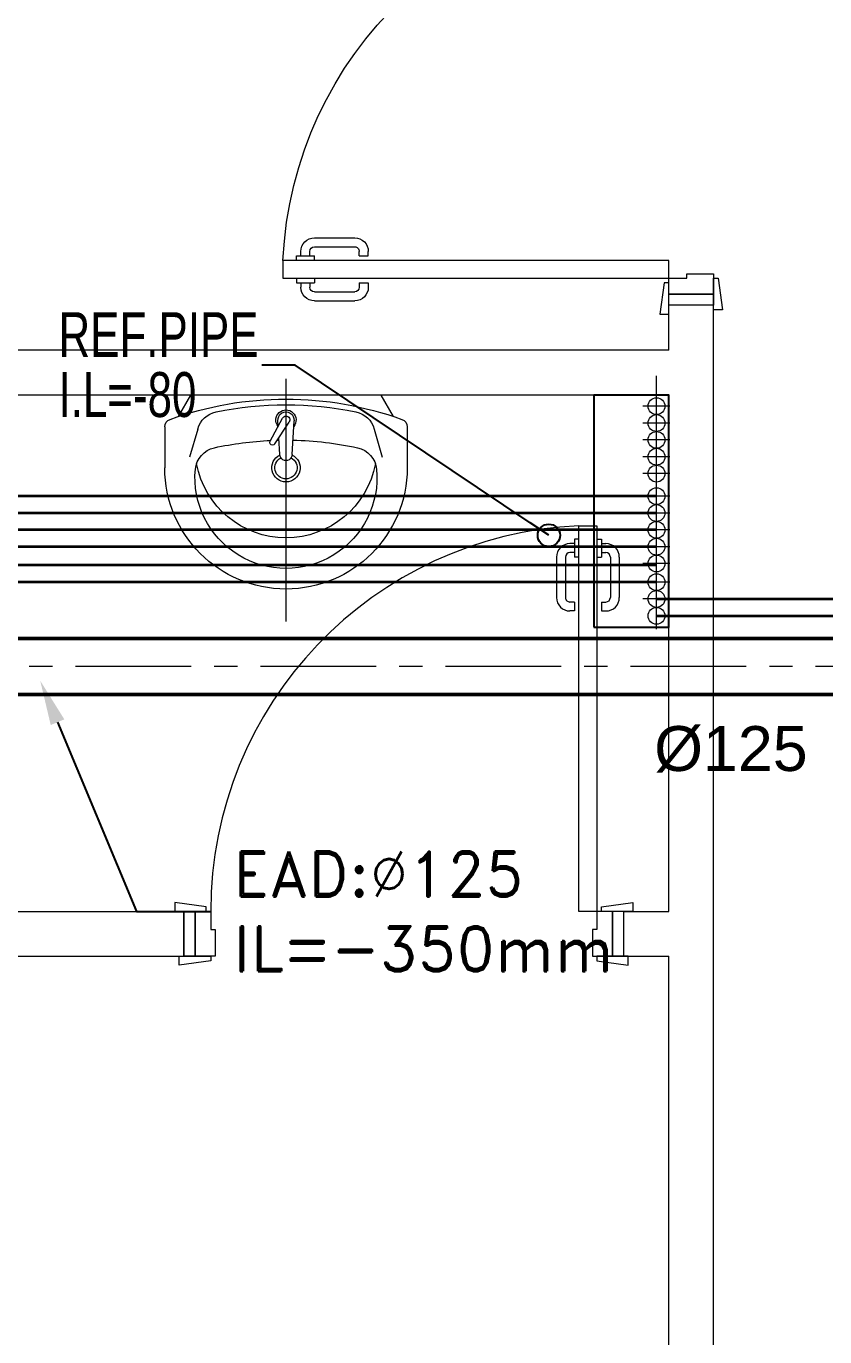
# Model space of a CAD drawing. Header units: millimetres. Extents: x -160614 to 59925, y -157025 to 0.
# Drawn here: x -60253 to -58475, y -100120 to -97201 of the extents above; entities that cross this region are included whole.
import ezdxf
from ezdxf import colors
from ezdxf.entities.mleader import LeaderData, LeaderLine
from ezdxf.math import Vec2, Vec3

# ---------------------------------------------------------------- set-up
doc = ezdxf.new("R2010")
doc.units = ezdxf.units.MM
doc.header["$LTSCALE"] = 8
doc.linetypes.add('AXES', pattern=[50.800000000000004, 31.75, -6.35, 6.35, -6.35])
doc.layers.get('0').update_dxf_attribs({"color": 9, "lineweight": 5})
for name, color, linetype, lineweight in [('72_EGR_EQP_TAG', 9, 'Continuous', 5), ('SANIT', 9, 'Continuous', 5), ('Walls', 9, 'Continuous', 5), ('Wooden Joinery', 9, 'Continuous', 5)]:
    doc.layers.add(name, color=color, linetype=linetype, lineweight=lineweight)
for name, color, linetype in [('A-EXH', 1, 'Continuous'), ('A-EXH-texts', 1, 'Continuous'), ('A-EXH-thin', 8, 'Continuous'), ('A-OPEN', 4, 'Continuous'), ('AC-EXHAUST-TXT', 25, 'Continuous'), ('M-TEXT-RP', 7, 'Continuous'), ('REF', 42, 'Continuous'), ('REF-thin', 8, 'Continuous')]:
    doc.layers.add(name, color=color, linetype=linetype)
doc.layers.get('0').off()
doc.layers.get('0').freeze()
doc.styles.add('ARIAL', font='arial.ttf')
doc.styles.add('LEROY100', font='arial.ttf', dxfattribs={"width": 0.7})
doc.styles.add('ROMAND', font='romand.shx')

# ---------------------------------------------------------------- blocks, each defined once
blk = doc.blocks.new('_Origin')
at = {"color": 0, "linetype": 'ByBlock', "lineweight": -2}
blk.add_line((0, 0), (-1, 0), dxfattribs=at)
blk.add_circle((0, 0), 0.5, dxfattribs=at)
blk = doc.blocks.new('A$C72370EFE')
at = {"layer": 'Wooden Joinery'}
for p, q in [((-0.009999999999990905, -0.03999999999999915), (-0.01999999999998181, -0.03999999999999915)), ((-0.009999999999990905, -0.03000000000000114), (-0.01000000000010459, -0.07000000000000028)), ((0, -0.03000000000000114), (-0.009999999999990905, -0.03000000000000114)), ((0.04000000000019099, -0.03000000000000114), (0.0500000000001819, -0.03000000000000114)), ((0.0500000000001819, -0.03000000000000114), (0.05000000000029559, -0.07000000000000028)), ((0.0500000000001819, -0.03999999999999915), (0.0600000000001728, -0.03999999999999915)), ((-0.04999999999995453, -0.07000000000000028), (-0.04999999999984084, -0.1600000000000037)), ((-0.02999999999997272, -0.07000000000000028), (-0.02999999999985903, -0.1600000000000037)), ((-0.009999999999990905, -0.06000000000000227), (-0.01999999999998181, -0.06000000000000227)), ((0, -0.07000000000000028), (-0.009999999999990905, -0.07000000000000028)), ((0.04000000000019099, -0.07000000000000028), (0.0500000000001819, -0.07000000000000028)), ((0.0500000000001819, -0.06000000000000227), (0.0600000000001728, -0.06000000000000227)), ((0.07000000000016371, -0.07000000000000028), (0.07000000000005002, -0.1600000000000037)), ((0.09000000000014552, -0.07000000000000028), (0.09000000000003183, -0.1600000000000037)), ((-0.009999999999877218, -0.1700000000000017), (-0.01999999999986812, -0.1700000000000017)), ((-0.009999999999877218, -0.1700000000000017), (-0.009999999999877218, -0.1900000000000048)), ((0.05000000000006821, -0.1700000000000017), (0.06000000000005912, -0.1700000000000017)), ((0.05000000000006821, -0.1700000000000017), (0.05000000000006821, -0.1900000000000048)), ((-0.009999999999877218, -0.1900000000000048), (-0.01999999999986812, -0.1900000000000048)), ((0.05000000000006821, -0.1900000000000048), (0.06000000000005912, -0.1900000000000048))]:
    blk.add_line(p, q, dxfattribs=at)
for centre, radius, start, end in [((-0.01999999999998181, -0.07000000000000028), 0.03, 90, 180), ((0.0600000000001728, -0.07000000000000028), 0.03, 0, 90), ((-0.01999999999998181, -0.07000000000000028), 0.01, 90, 180), ((0.0600000000001728, -0.07000000000000028), 0.01, 0, 90), ((-0.01999999999986812, -0.1600000000000037), 0.03, 180, 270), ((-0.01999999999986812, -0.1600000000000037), 0.01, 180, 270), ((0.06000000000005912, -0.1600000000000037), 0.01, 270, 0), ((0.06000000000005912, -0.1600000000000037), 0.03, 270, 0)]:
    blk.add_arc(centre, radius, start, end, dxfattribs=at)
blk = doc.blocks.new('A$C5DAD61B4')
at = {"layer": 'Wooden Joinery'}
for points in [[(80.0034003558103, 959.0632679803384), (80.0034003558103, 969.0637476109405), (10.00004294095561, 979.0642272418336), (10.00004294095561, 959.0632679803384)], [(939.9976447881199, 959.063267980222), (939.9976447881199, 969.0637476109405), (1010.001002202975, 979.0642272417172), (1010.001002202742, 959.0632679802802)], [(70.00292072515003, 859.0632679803675), (70.00292072515003, 849.0627883495908), (-0.0004366899374872446, 839.0623087189888), (-0.0004366899374872446, 859.0632679803675)], [(120.005318878917, 859.0632679802511), (120.0053188809543, -0.0001446793876311858), (80.0034003580804, -0.0001446794458388467), (80.00340035604313, 859.0632679803675)], [(949.9981244192459, 859.0632679802511), (949.9981244192459, 849.062788349649), (1020.001481833868, 839.0623087189306), (1020.001481833868, 859.0632679803675)]]:
    blk.add_lwpolyline(points, close=True, dxfattribs=at)
for points in [[(45.0017216487322, 859.0632679803093), (45.0017216487322, 959.0632679803384), (20.00052257184871, 959.0632679804548), (20.00052257208154, 859.0632679804839), (45.0017216487322, 859.0632679803093)], [(45.00172164849937, 859.0632679806004), (80.00340035604313, 859.0632679803675), (80.00340035604313, 899.0651865034743), (90.0038799867034, 899.065186503125), (90.00387998693623, 959.0632679805713), (45.0017216487322, 959.0632679803384), (45.00172164849937, 859.0632679806004)], [(974.9993234954309, 859.0632679803675), (939.9976447881199, 859.0632679801929), (939.9976447878871, 899.065186503416), (929.9971651574597, 899.0651865031832), (929.997165156994, 959.0632679803966), (974.9993234949652, 959.0632679804548), (974.9993234954309, 859.0632679803675)], [(974.999323495198, 859.0632679803675), (974.9993234949652, 959.0632679804548), (1000.000522571849, 959.0632679803966), (1000.000522572082, 859.0632679803093), (974.999323495198, 859.0632679803675)]]:
    blk.add_lwpolyline(points, dxfattribs=at)
blk.add_arc((80.00340035604313, 859.0632679803675), 859.9942444320768, 272.6660275778568, 0, dxfattribs=at)
at = {"layer": 'Wooden Joinery', "xscale": 999.9999999998854, "yscale": 999.9999999998854, "zscale": 999.9999999998854, "rotation": 180}
blk.add_blockref('A$C72370EFE', (120.0053188811871, -0.000144679271215864), dxfattribs=at)
blk = doc.blocks.new('lav-manta 60')
at = {"layer": 'SANIT'}
for p, q in [((8.881784197001252e-16, 0.04000000000002046), (-6.217248937900877e-15, -0.5599999999999739)), ((-0.2658112752778532, -0.0528604784439608), (-0.2358005871623812, 1.4210854715202e-14)), ((-0.2358005871623803, 0), (0.2358005871623812, 1.4210854715202e-14)), ((0.2658112752778532, -0.0528604784439608), (0.2358005871623812, 1.4210854715202e-14)), ((-0.01500000000000323, -0.1473122635064641), (-0.01986414486488819, -0.06399025504892109)), ((0.03890213914203589, -0.1141610597856442), (0.008722840084338657, -0.05751880514141305)), ((0.01909829523756645, -0.07699205969632317), (0.01986206894530085, -0.06400790666485534)), ((-0.3000000000000007, -0.07892544397115842), (-0.3000000000000016, -0.1799999999999926)), ((-0.2184831274915995, -0.08410578956296888), (-0.238337111529991, -0.1537086973741566)), ((0.0274395542141237, -0.120963039179756), (-0.007817085774672883, -0.0673337147440094)), ((0.2184831274916004, -0.08410578956296888), (0.2383371115299919, -0.1537086973741566)), ((0.2999999999999989, -0.07892544397115842), (0.299999999999998, -0.1799999999999926)), ((0.0149999999999979, -0.1473122635064641), (0.01740925070904797, -0.1057058166811373))]:
    blk.add_line(p, q, dxfattribs=at)
for centre, radius, start, end in [((0, -0.855681818181921), 0.84568181818193, 70.17711611698898, 109.8228838830111), ((0, -0.8696182228863449), 0.84568181818193, 78.1913775987016, 101.8086224012984), ((-0.2800000000000011, -0.07892544397115842), 0.02, 109.8228838830087, 180), ((-0.1607845660526097, -0.1005641007725586), 0.06, 101.8086224012993, 164.079387877085), ((-2.664535259100376e-15, -0.06166307873495214), 0.02500000000000305, 320.7474472845807, 220.3679850115468), ((-9.769962616701378e-15, -0.06166307873495214), 0.02000000000000313, 353.2670776885322, 186.6820056531071), ((-9.769962616701378e-15, -0.06166307873495214), 0.009657274115586034, 25.41267285391787, 215.9577171006651), ((0.1607845660526097, -0.1005641007725586), 0.06, 15.92061212291503, 78.19137759870078), ((0.2799999999999994, -0.07892544397115842), 0.02, 0, 70.17711611699127), ((0, -0.9572184320334429), 0.84568181818193, 91.1571592519256, 102.0882578917694), ((0, -0.9572184320334429), 0.84568181818193, 88.54855929439348, 88.84397810137993), ((0.03317084667807624, -0.1175620494827143), 0.0066644162705284, 210.6851949742506, 30.68519497445045), ((0, -0.9572184320334429), 0.84568181818193, 77.9117421082308, 87.42744881614517), ((-0.164536051019244, -0.1889581848927691), 0.06, 102.0882578917687, 174.8142152564765), ((-3.552713678800501e-15, -0.1799999999999926), 0.03500000000000014, 115.3105877077287, 64.6894122922684), ((-3.552713678800501e-15, -0.1799999999999926), 0.02750000000000075, 117.1495709494952, 62.85042905050146), ((-2.664535259100376e-15, -0.1473122635064641), 0.01500000000000057, 180, 6.758042587173681e-11), ((0.1645360510192404, -0.1889581848927691), 0.06, 5.185784743523504, 77.91174210823132), ((-5.329070518200751e-15, -0.1799999999999926), 0.2999999999999998, 180, 0), ((-1.77635683940025e-15, -0.2038909794933232), 0.2252122890089872, 174.8142152564765, 5.185784743523504), ((-1.77635683940025e-15, -0.1282362600928906), 0.2252122890089872, 190.6097301344279, 349.3902698655721)]:
    blk.add_arc(centre, radius, start, end, dxfattribs=at)
blk = doc.blocks.new('1stF')
at = {"layer": 'Walls', "color": 9}
for p, q in [((-58822.3429628532, -97922.6130425681, 0.1044569282078957), (-58822.3429628532, -97822.61304256803, 0.1044569282078957)), ((-58722.3429628532, -97822.61304256803, 0.1044569282078957), (-58822.3429628532, -97822.61304256809, 0.1044569282078957)), ((-58722.3429628532, -101392.613042568, 0.1044569282078957), (-58722.3429628532, -97822.61304256803, 0.1044569282078957)), ((-58822.3429628532, -97922.6130425681, 0.1044569282078957), (-62451.90660870966, -97922.61304256815, 0.1044569282078957)), ((-58822.3429628532, -98022.61304256815, 0.1044569282078957), (-61127.12478578143, -98022.61304256815, 0.1044569282078957)), ((-58822.3429628532, -99172.61304258072, 0.1044569282078957), (-58822.3429628532, -98022.61304256815, 0.1044569282078957)), ((-61127.12478578143, -99172.61304258066, 0.1044569282074756), (-59902.3429628532, -99172.61304258072, 0.1044569282074756)), ((-59902.3429628532, -99272.61304258066, 0.1044569282078957), (-59902.3429628532, -99172.61304258072, 0.1044569282078957)), ((-59902.3429628525, -99172.6130425806, 0.1044581061458912), (-59902.3429628525, -99272.61304258065, 0.1044581061458912)), ((-58922.3429628532, -99172.61304258072, 0.1044569282074756), (-58822.3429628532, -99172.61304258072, 0.1044569282074756)), ((-63531.90660870966, -99272.61304258072, 0.1044569282071714), (-59902.3429628532, -99272.61304258066, 0.1044569282071714)), ((-58922.3429628532, -99272.61304258066, 0.1044569282071714), (-58822.3429628532, -99272.61304258066, 0.1044569282071714)), ((-58822.3429628532, -101392.613042568, 0.1044569282078957), (-58822.3429628532, -99272.61304258066, 0.1044569282078957))]:
    blk.add_line(p, q, dxfattribs=at)
at = {"layer": 'SANIT', "color": 9, "xscale": -900.000000000201, "yscale": 900.000000000201, "zscale": 900.000000000201}
blk.add_blockref('lav-manta 60', (-59674.73387431732, -98022.61304257222, 0.1044569282078957), dxfattribs=at)
at = {"layer": 'Wooden Joinery', "color": 9, "xscale": -1, "rotation": 270}
blk.add_blockref('A$C5DAD61B4', (-59681.40623083297, -97842.61356513895, 0.1044569282074756), dxfattribs=at)
at = {"layer": 'Wooden Joinery', "color": 9, "rotation": 180}
blk.add_blockref('A$C5DAD61B4', (-58902.34244028112, -98313.5497746002, 0.1044569282087244), dxfattribs=at)
blk = doc.blocks.new('HVACFF')
at = {"layer": 'A-EXH', "lineweight": 50, "ltscale": 1.014}
for p, q in [((-58237.65193390793, -98564.8751824853), (-60834.3839023108, -98564.87518248527)), ((-58237.65193390793, -98564.8751824853), (-60834.3839023108, -98564.87518248527)), ((-58237.65193390793, -98689.87518248527), (-60834.3839023108, -98689.87518248527)), ((-58237.65193390793, -98689.87518248527), (-60834.3839023108, -98689.87518248527))]:
    blk.add_line(p, q, dxfattribs=at)
at = {"layer": 'A-EXH-thin', "linetype": 'AXES', "lineweight": 20, "ltscale": 1.014}
blk.add_line((-58237.65193390793, -98627.37518248528), (-60834.3839023108, -98627.37518248527), dxfattribs=at)
blk.add_line((-58237.65193390793, -98627.37518248528), (-60834.3839023108, -98627.37518248527), dxfattribs=at)
at = {"layer": 'A-OPEN'}
blk.add_lwpolyline([(-58989.20465082779, -98539.63607669575), (-58822.3429628532, -98539.63607669575), (-58822.3429628532, -98022.61304256815), (-58989.20465082779, -98022.61304256815)], close=True, dxfattribs=at)
blk.add_lwpolyline([(-58989.20465082779, -98539.63607669575), (-58822.3429628532, -98539.63607669575), (-58822.3429628532, -98022.61304256815), (-58989.20465082779, -98022.61304256815)], close=True, dxfattribs=at)
at = {"layer": 'REF', "lineweight": 35}
for p, q in [((-58849.68099963939, -98247.88769482967), (-60475.09099052049, -98247.88769482967)), ((-58849.68099963939, -98247.88769482967), (-60475.09099052049, -98247.88769482967)), ((-58849.68099963939, -98285.38769482967), (-65033.67400122457, -98285.38769482967)), ((-58849.68099963939, -98285.38769482967), (-65033.67400122457, -98285.38769482967)), ((-58849.68099963938, -98322.88769482967), (-68544.58605940687, -98322.88769482967)), ((-58849.68099963938, -98322.88769482967), (-68544.58605940687, -98322.88769482967)), ((-58849.68099963939, -98360.38769482967), (-63693.44187950925, -98360.38769482967)), ((-58849.68099963939, -98360.38769482967), (-63693.44187950925, -98360.38769482967)), ((-58849.68099963938, -98401.76419752574), (-63497.10954343667, -98401.76419752574)), ((-58849.68099963938, -98401.76419752574), (-63497.10954343667, -98401.76419752574)), ((-58849.68099963938, -98439.26419752574), (-61091.69649908191, -98439.26419752574)), ((-58849.68099963938, -98439.26419752574), (-61091.69649908191, -98439.26419752574)), ((-58849.68099963938, -98476.76419752574), (-56964.88059366785, -98476.76419752574)), ((-58849.68099963938, -98476.76419752574), (-56964.88059366785, -98476.76419752574)), ((-58849.68099963938, -98514.26419752576), (-57009.77221579256, -98514.26419752576)), ((-58849.68099963938, -98514.26419752576), (-57009.77221579256, -98514.26419752576))]:
    blk.add_line(p, q, dxfattribs=at)
at = {"layer": 'REF', "linetype": 'Continuous', "lineweight": 15, "ltscale": 1.02}
for centre in [(-58849.68099963939, -98047.51551851188), (-58849.68099963939, -98047.51551851188), (-58849.68099963939, -98085.01551851188), (-58849.68099963939, -98085.01551851188), (-58849.68099963939, -98122.51551851188), (-58849.68099963939, -98122.51551851188), (-58849.68099963939, -98160.01551851188), (-58849.68099963939, -98160.01551851188), (-58849.68099963939, -98197.5155185119), (-58849.68099963939, -98197.5155185119), (-58849.68099963939, -98247.88769482967), (-58849.68099963939, -98247.88769482967), (-58849.68099963939, -98285.38769482967), (-58849.68099963939, -98285.38769482967), (-58849.68099963939, -98322.88769482967), (-58849.68099963939, -98322.88769482967), (-58849.68099963939, -98360.38769482967), (-58849.68099963939, -98360.38769482967), (-58849.68099963939, -98397.88769482968), (-58849.68099963939, -98397.88769482968), (-58849.68099963939, -98439.26419752574), (-58849.68099963939, -98439.26419752574), (-58849.68099963939, -98476.76419752574), (-58849.68099963939, -98476.76419752574), (-58849.68099963939, -98514.26419752576), (-58849.68099963939, -98514.26419752576)]:
    blk.add_circle(centre, 18.75, dxfattribs=at)
at = {"layer": 'REF-thin', "linetype": 'AXES', "lineweight": 20, "ltscale": 1.02}
for p, q in [((-58849.68099963939, -98040.01551851933), (-58849.68099963939, -97980.01551851188)), ((-58849.68099963939, -98040.01551851933), (-58849.68099963939, -97980.01551851188)), ((-58849.68099963939, -98077.51551851188), (-58849.68099963939, -98017.51551851188)), ((-58849.68099963939, -98077.51551851188), (-58849.68099963939, -98017.51551851188)), ((-58819.68099963939, -98047.51551851188), (-58879.68099963939, -98047.51551851188)), ((-58819.68099963939, -98047.51551851188), (-58879.68099963939, -98047.51551851188)), ((-58849.68099963939, -98115.01551851188), (-58849.68099963939, -98055.01551851188)), ((-58849.68099963939, -98115.01551851188), (-58849.68099963939, -98055.01551851188)), ((-58819.68099963939, -98085.01551851188), (-58879.68099963939, -98085.01551851188)), ((-58819.68099963939, -98085.01551851188), (-58879.68099963939, -98085.01551851188)), ((-58849.68099963939, -98152.51551851188), (-58849.68099963939, -98092.51551851188)), ((-58849.68099963939, -98152.51551851188), (-58849.68099963939, -98092.51551851188)), ((-58819.68099963939, -98122.51551851188), (-58879.68099963939, -98122.51551851188)), ((-58819.68099963939, -98122.51551851188), (-58879.68099963939, -98122.51551851188)), ((-58849.68099963939, -98190.0155185119), (-58849.68099963939, -98130.01551851188)), ((-58849.68099963939, -98190.0155185119), (-58849.68099963939, -98130.01551851188)), ((-58819.68099963939, -98160.01551851188), (-58879.68099963939, -98160.01551851188)), ((-58819.68099963939, -98160.01551851188), (-58879.68099963939, -98160.01551851188)), ((-58849.68099963939, -98227.51551851934), (-58849.68099963939, -98167.51551851188)), ((-58849.68099963939, -98227.51551851934), (-58849.68099963939, -98167.51551851188)), ((-58819.68099963939, -98197.5155185119), (-58879.68099963939, -98197.5155185119)), ((-58819.68099963939, -98197.5155185119), (-58879.68099963939, -98197.5155185119)), ((-58849.68099963939, -98240.38769483712), (-58849.68099963939, -98180.38769482967)), ((-58849.68099963939, -98240.38769483712), (-58849.68099963939, -98180.38769482967)), ((-58849.68099963939, -98277.88769482967), (-58849.68099963939, -98217.88769482967)), ((-58849.68099963939, -98277.88769482967), (-58849.68099963939, -98217.88769482967)), ((-58819.68099963939, -98247.88769482967), (-58879.68099963939, -98247.88769482967)), ((-58819.68099963939, -98247.88769482967), (-58879.68099963939, -98247.88769482967)), ((-58849.68099963939, -98315.38769482967), (-58849.68099963939, -98255.38769482967)), ((-58849.68099963939, -98315.38769482967), (-58849.68099963939, -98255.38769482967)), ((-58819.68099963939, -98285.38769482967), (-58879.68099963939, -98285.38769482967)), ((-58819.68099963939, -98285.38769482967), (-58879.68099963939, -98285.38769482967)), ((-58849.68099963939, -98352.88769482967), (-58849.68099963939, -98292.88769482967)), ((-58849.68099963939, -98352.88769482967), (-58849.68099963939, -98292.88769482967)), ((-58819.68099963939, -98322.88769482967), (-58879.68099963939, -98322.88769482967)), ((-58819.68099963939, -98322.88769482967), (-58879.68099963939, -98322.88769482967)), ((-58849.68099963939, -98390.38769482968), (-58849.68099963939, -98330.38769482967)), ((-58849.68099963939, -98390.38769482968), (-58849.68099963939, -98330.38769482967)), ((-58819.68099963939, -98360.38769482967), (-58879.68099963939, -98360.38769482967)), ((-58819.68099963939, -98360.38769482967), (-58879.68099963939, -98360.38769482967)), ((-58849.68099963939, -98427.88769483713), (-58849.68099963939, -98367.88769482967)), ((-58849.68099963939, -98427.88769483713), (-58849.68099963939, -98367.88769482967)), ((-58819.68099963939, -98397.88769482968), (-58879.68099963939, -98397.88769482968)), ((-58819.68099963939, -98397.88769482968), (-58879.68099963939, -98397.88769482968)), ((-58849.68099963939, -98469.26419752574), (-58849.68099963939, -98409.26419752574)), ((-58849.68099963939, -98469.26419752574), (-58849.68099963939, -98409.26419752574)), ((-58819.68099963939, -98439.26419752574), (-58879.68099963939, -98439.26419752574)), ((-58819.68099963939, -98439.26419752574), (-58879.68099963939, -98439.26419752574)), ((-58849.68099963939, -98506.76419752576), (-58849.68099963939, -98446.76419752574)), ((-58849.68099963939, -98506.76419752576), (-58849.68099963939, -98446.76419752574)), ((-58819.68099963939, -98476.76419752574), (-58879.68099963939, -98476.76419752574)), ((-58819.68099963939, -98476.76419752574), (-58879.68099963939, -98476.76419752574)), ((-58849.68099963939, -98544.26419753321), (-58849.68099963939, -98484.26419752574)), ((-58849.68099963939, -98544.26419753321), (-58849.68099963939, -98484.26419752574))]:
    blk.add_line(p, q, dxfattribs=at)
at = {"layer": 'A-EXH-texts', "lineweight": 15, "style": 'ARIAL'}
blk.add_text('Ø125', height=100, dxfattribs=at).set_placement((-58854.60907558299, -98859.9310315689))
blk.add_text('Ø125', height=100, dxfattribs=at).set_placement((-58854.60907558299, -98859.9310315689))
at = {"layer": 'AC-EXHAUST-TXT'}
ml = blk.add_multileader_mtext('Standard', dxfattribs=at)
ml.set_content('{\\C152;\\c12285479;EAD:%%C125\\P\\C1;IL=-350mm}', color=256, style='ROMAND')
ml.set_leader_properties(color=256)
ml.build(insert=Vec2(0, 0))
ml.multileader.update_dxf_attribs({"text_left_attachment_type": 2, "text_right_attachment_type": 2, "dogleg_length": 487.7051664219338, "arrow_head_size": 100})
ctx = ml.context
ctx.base_point, ctx.char_height, ctx.arrow_head_size, ctx.landing_gap_size, ctx.plane_origin, ctx.plane_x_axis, ctx.plane_y_axis = Vec3(-59842.34008506924, -99172.61304258056, 4.194520057887719e-09), 100, 100, 50, Vec3(-54839.73820476545, -104483.0558719746, -1.154786174164732e-08), Vec3(0.9999999999453071, -1.045877037983423e-05, 3.383039458371172e-23), Vec3(1.045877037983423e-05, 0.9999999999453071, 2.96444899407727e-12)
ctx.left_attachment, ctx.right_attachment = 2, 2
notes = []
notes.append((ctx, [(0, (1, 1, 0), (-60007.90615064403, -99172.6113109631, 4.194520057882119e-09), (0.9999999999453071, -1.045877037983423e-05, 3.383039458371172e-23), 165.5660655838383, [(2, [(-60221.98973654327, -98658.92755014345, 5.717302728284011e-09)], 0, [])])]))
ctx.mtext.insert, ctx.mtext.text_direction, ctx.mtext.rotation, ctx.mtext.flow_direction, ctx.mtext.extrusion = Vec3(-59792.33869056926, -99039.28023219304, 4.58977992376638e-09), Vec3(0.9999999999453071, -1.045877037983423e-05, 3.383039458371172e-23), 6.283174848409206, 5, Vec3(-3.100452516275057e-17, -2.964448993913593e-12, 1)
ml = blk.add_multileader_mtext('Standard', dxfattribs=at)
ml.set_content('{\\C152;\\c12285479;EAD:%%C125\\P\\C1;IL=-350mm}', color=256, style='ROMAND')
ml.set_leader_properties(color=256)
ml.build(insert=Vec2(0, 0))
ml.multileader.update_dxf_attribs({"text_left_attachment_type": 2, "text_right_attachment_type": 2, "dogleg_length": 487.7051664219338, "arrow_head_size": 100})
ctx = ml.context
ctx.base_point, ctx.char_height, ctx.arrow_head_size, ctx.landing_gap_size, ctx.plane_origin, ctx.plane_x_axis, ctx.plane_y_axis = Vec3(-59842.34008506924, -99172.61304258056, 4.194520057887719e-09), 100, 100, 50, Vec3(-54839.73820476545, -104483.0558719746, -1.154786174164732e-08), Vec3(0.9999999999453071, -1.045877037983423e-05, 3.383039458371172e-23), Vec3(1.045877037983423e-05, 0.9999999999453071, 2.96444899407727e-12)
ctx.left_attachment, ctx.right_attachment = 2, 2
notes.append((ctx, [(0, (1, 1, 0), (-60007.90615064403, -99172.6113109631, 4.194520057882119e-09), (0.9999999999453071, -1.045877037983423e-05, 3.383039458371172e-23), 165.5660655838383, [(2, [(-60221.98973654327, -98658.92755014345, 5.717302728284011e-09)], 0, [])])]))
ctx.mtext.insert, ctx.mtext.text_direction, ctx.mtext.rotation, ctx.mtext.flow_direction, ctx.mtext.extrusion = Vec3(-59792.33869056926, -99039.28023219304, 4.58977992376638e-09), Vec3(0.9999999999453071, -1.045877037983423e-05, 3.383039458371172e-23), 6.283174848409206, 5, Vec3(-3.100452516275057e-17, -2.964448993913593e-12, 1)
at = {"layer": 'M-TEXT-RP', "lineweight": 15}
ml = blk.add_multileader_mtext('Standard', dxfattribs=at)
ml.set_content('\\A1;REF.PIPE{\\H0.99997x;\\P\\A0;\\H1.00003x;\\C1;I.L=-80}', color=256, style='LEROY100')
ml.set_leader_properties()
ml.set_arrow_properties(name='ORIGIN')
ml.build(insert=Vec2(0, 0))
ml.multileader.update_dxf_attribs({"text_left_attachment_type": 2, "text_right_attachment_type": 2, "dogleg_length": 277.4907939973056, "arrow_head_size": 50})
ctx = ml.context
ctx.base_point, ctx.char_height, ctx.arrow_head_size, ctx.landing_gap_size, ctx.plane_origin = Vec3(-60201.36035410767, -97955.82903577934), 100, 50, 20, Vec3(-59217.74468357387, -94428.42780267083)
ctx.left_attachment, ctx.right_attachment = 2, 2
notes.append((ctx, [(1, (1, 1, 0), (-59654.36969537404, -97955.82903577934), (-1, 0), 74.33717987959989, [(0, [(-59089.1827390285, -98335.03930074081)], 0, [])])]))
ctx.mtext.insert, ctx.mtext.width, ctx.mtext.line_spacing_factor, ctx.mtext.flow_direction = Vec3(-60181.36035410766, -97838.10507038646), 43.9836005706006, 0.8, 5
ml = blk.add_multileader_mtext('Standard', dxfattribs=at)
ml.set_content('\\A1;REF.PIPE{\\H0.99997x;\\P\\A0;\\H1.00003x;\\C1;I.L=-80}', color=256, style='LEROY100')
ml.set_leader_properties()
ml.set_arrow_properties(name='ORIGIN')
ml.build(insert=Vec2(0, 0))
ml.multileader.update_dxf_attribs({"text_left_attachment_type": 2, "text_right_attachment_type": 2, "dogleg_length": 277.4907939973056, "arrow_head_size": 50})
ctx = ml.context
ctx.base_point, ctx.char_height, ctx.arrow_head_size, ctx.landing_gap_size, ctx.plane_origin = Vec3(-60201.36035410767, -97955.82903577934), 100, 50, 20, Vec3(-59217.74468357387, -94428.42780267083)
ctx.left_attachment, ctx.right_attachment = 2, 2
notes.append((ctx, [(1, (1, 1, 0), (-59654.36969537404, -97955.82903577934), (-1, 0), 74.33717987959989, [(0, [(-59089.1827390285, -98335.03930074081)], 0, [])])]))
ctx.mtext.insert, ctx.mtext.width, ctx.mtext.line_spacing_factor, ctx.mtext.flow_direction = Vec3(-60181.36035410766, -97838.10507038646), 43.9836005706006, 0.8, 5
for ctx, leaders in notes:
    for number, flags, end, landing, length, lines in leaders:
        leader = LeaderData()
        leader.index, (leader.has_last_leader_line, leader.has_dogleg_vector, leader.attachment_direction) = number, flags
        leader.last_leader_point, leader.dogleg_vector, leader.dogleg_length = Vec3(end), Vec3(landing), length
        for number, points, colour, breaks in lines:
            line = LeaderLine()
            line.index, line.vertices, line.color, line.breaks = number, Vec3.list(points), colors.encode_raw_color(colour), breaks
            leader.lines.append(line)
        ctx.leaders.append(leader)

msp = doc.modelspace()

# ---------------------------------------------------------------- linework, layer by layer
at = {"layer": 'A-EXH-thin', "linetype": 'AXES', "lineweight": 20, "ltscale": 1.014}
msp.add_line((-58237.65193390793, -98627.37518248528), (-60834.3839023108, -98627.37518248527), dxfattribs=at)

# ---------------------------------------------------------------- block references
at = {"layer": '72_EGR_EQP_TAG'}
msp.add_blockref('1stF', (0, 0), dxfattribs=at)
at = {"layer": 'A-EXH'}
msp.add_blockref('HVACFF', (0, 0), dxfattribs=at)

doc.saveas('drawing.dxf')
